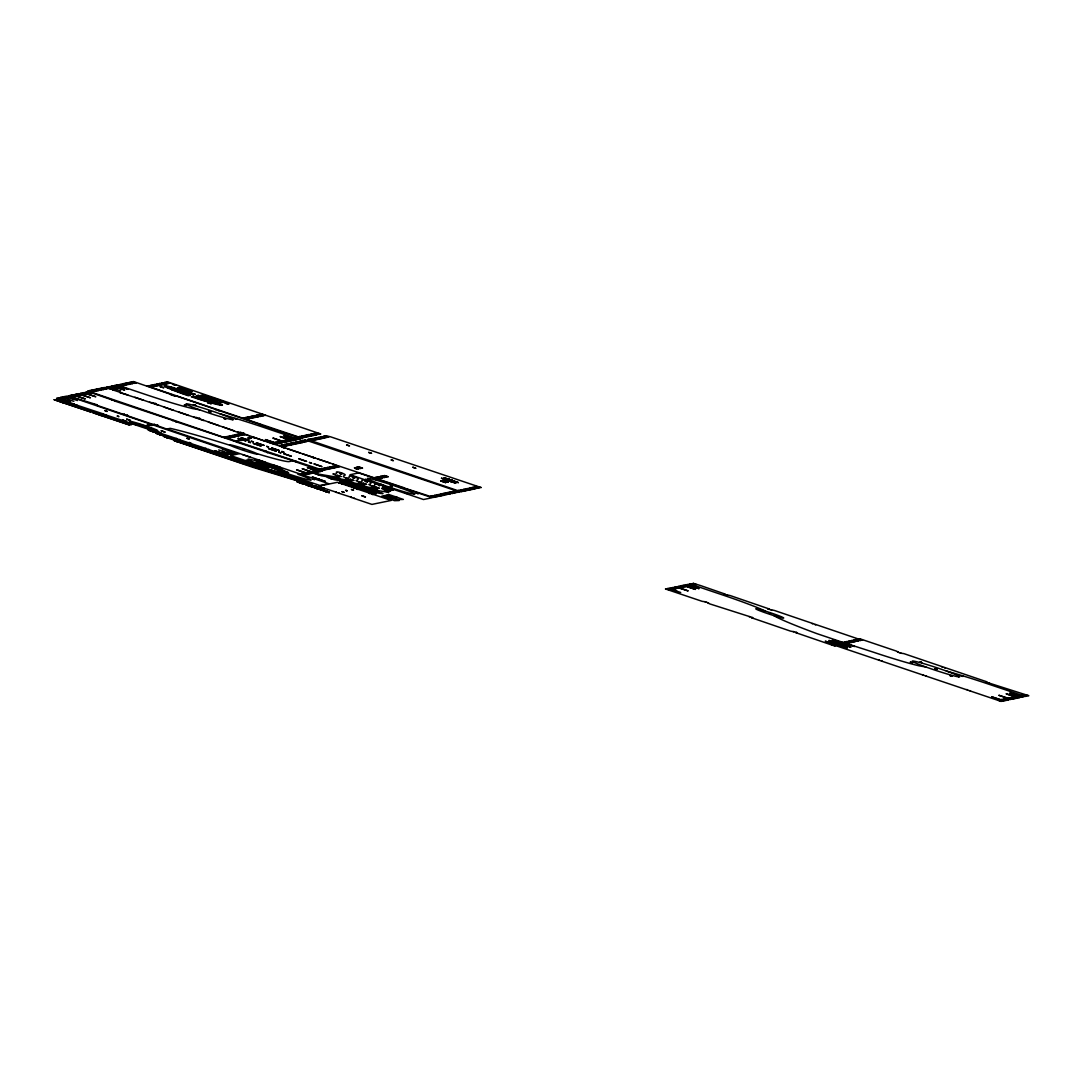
<?xml version="1.0" encoding="UTF-8"?>
<svg xmlns="http://www.w3.org/2000/svg" width="1083" height="1083" viewBox="0 0 1083 1083"><rect width="100%" height="100%" fill="white"/><g stroke="black" fill="none" stroke-linecap="round" stroke-linejoin="round"><path stroke-width="1.5" d="M112.442 387.904L109.085 386.604L114.568 387.47L110.899 386.225L111.793 386.035L124.667 390.056L112.7 385.859L118.182 386.726L114.514 385.48L115.421 385.291L128.281 389.311L116.328 385.101L117.221 384.925L146.638 394.835A51.74 2.978 18.3 0 0 192.828 408.629L199.624 409.821M120.903 386.157L121.81 385.968L118.128 384.736L122.704 385.792L123.611 385.602L119.942 384.357L124.518 385.413L125.425 385.223L121.743 383.991L127.239 384.844L123.557 383.612L124.464 383.423L129.039 384.479L125.371 383.233L126.278 383.057L130.853 384.099L127.171 382.868L128.078 382.678L132.667 383.734L128.985 382.489L129.892 382.299L134.468 383.355L130.799 382.123L131.693 381.933L136.282 382.976L132.6 381.744L133.493 381.554L172.319 394.889L171.29 395.092L177.598 396.432L260.529 424.617L259.5 424.834L302.577 438.561L298.015 437.505L297.108 437.694L300.776 438.926L295.293 438.06M65.508 398.341L62.151 397.041L67.633 397.908L63.965 396.662L64.872 396.473L77.448 400.548M69.136 397.596L65.765 396.297L71.329 397.136L235.756 453.1L222.259 449.215M115.394 388.892L116.95 389.379M68.175 399.397L69.637 399.884M72.074 398.585L73.63 399.058M120.768 390.868L108.178 386.793L107.271 386.969L110.953 388.215L105.917 387.254L113.268 389.731L104.347 387.511L103.467 387.7L107.149 388.932L102.601 387.876L101.721 388.052L105.389 389.298L100.841 388.242L99.974 388.418L103.643 389.663L99.095 388.594L98.215 388.783L101.897 390.015L97.348 388.959L96.468 389.135L100.137 390.381L95.588 389.325L94.722 389.501L98.391 390.746L93.842 389.69L92.962 389.866L96.644 391.098L92.096 390.042L91.216 390.232L94.884 391.464L90.336 390.408L89.469 390.584L93.138 391.829L87.709 390.949L223.45 437.18L227.999 438.249L228.879 438.06L225.196 436.828L229.758 437.884L230.625 437.694L226.956 436.463L231.505 437.518L232.385 437.342L228.703 436.097L233.251 437.153L234.131 436.977L230.449 435.732L235.011 436.801L235.877 436.611L232.209 435.38L237.637 436.259L233.955 435.014L234.835 434.838L239.384 435.894L235.701 434.649L236.581 434.473L241.13 435.528L237.461 434.297L238.328 434.107L242.89 435.163L239.208 433.931L240.088 433.755L244.636 434.811L223.098 427M73.834 401.306L61.244 397.231L60.337 397.407L64.019 398.652L58.536 397.786L70.49 401.996L56.722 398.165L73.847 403.986M73.103 403.729L74.023 403.945M73.495 404.054L103.318 413.923M76.879 405.001L76.311 404.717M127.889 394.97L119.847 392.506L143.078 400.101M111.617 399.979L112.212 400.277M115.096 400.954L88.21 391.653L87.33 391.843L91.013 393.075L86.45 392.019L85.584 392.195L89.253 393.44L83.824 392.56L95.805 396.757L82.958 392.736L82.078 392.926L85.76 394.158L80.332 393.278L84 394.523L83.134 394.699L78.572 393.643L90.43 397.799L77.705 393.833L76.825 394.009L80.508 395.241L75.945 394.185L75.079 394.374L78.748 395.606L73.319 394.726L85.3 398.937L72.453 394.916L71.573 395.092L75.255 396.337L70.693 395.268L69.826 395.457L73.495 396.689L68.067 395.809L97.172 404.825L96.157 405.042L151.512 423.94L157.942 425.321L156.927 425.524L166.701 429.071L170.207 428.34A100.976 5.808 18.3 0 1 230.232 445.37L231.045 445.763A14.675 0.839 18.3 0 0 248.684 452.017A14.675 0.839 18.3 0 0 256.861 453.615A54.895 3.154 18.3 0 0 289.256 461.575L293.195 460.762L266.987 452.356M134.888 397.258L158.267 405.218M115.515 401.292L114.568 401.062M171.195 394.699L171.967 394.957M174.918 396.04L174.146 395.782M149.589 402.213L155.898 403.553L154.883 403.756L173.47 410.335M152.283 402.605L153.055 402.862M102.574 413.665L103.494 413.882M102.966 413.99L132.803 423.859M156.006 403.945L155.235 403.688M106.351 414.938L105.782 414.654M164.291 407.167L188.659 415.466M178.993 412.122L203.848 420.583M132.045 423.602L132.965 423.819M132.451 423.927L176.732 438.656M135.822 424.874L135.253 424.59M215.314 409.564L216.086 409.821M172.387 420.461L172.982 420.759M219.037 410.917L218.265 410.647M193.695 417.09L200.017 418.417L198.988 418.634L219.05 425.7M175.866 421.449L114.744 401.035M196.389 417.469L197.16 417.727M176.285 421.774L175.338 421.558M200.111 418.823L199.34 418.552M208.396 422.045L234.239 430.831M175.974 438.412L176.908 438.629M176.38 438.737L206.203 448.592M179.751 439.684L179.182 439.4M259.406 424.428L260.177 424.698M263.128 425.781L262.357 425.524M237.813 431.955L244.122 433.281L243.093 433.498L264.631 441.065M240.494 432.334L241.265 432.604M244.216 433.687L243.445 433.43M249.428 435.948L241.401 433.471M252.515 436.909L300.289 453.019M233.481 441.052L234.077 441.35M205.459 448.348L206.379 448.565M236.96 442.04L175.514 421.517M205.851 448.673L225.806 455.158L226.713 454.968L214.745 450.772L227.62 454.792L228.527 454.603L224.844 453.357L230.327 454.224L226.97 452.924M237.38 442.365L236.432 442.148M209.236 449.621L208.653 449.337M218.644 449.959L231.234 454.034L232.141 453.845L228.459 452.613L233.955 453.479L230.584 452.18M267.217 441.864L275.001 444.26L271.779 442.92L277.262 443.786L265.308 439.59L278.169 443.597L279.076 443.407L275.393 442.175L279.983 443.231L280.876 443.042L277.207 441.796L281.783 442.852L282.69 442.663L279.021 441.431L284.504 442.297L272.821 438.033L285.411 442.108L286.305 441.918L282.636 440.686L287.212 441.729L288.119 441.539L284.436 440.307L289.026 441.363L289.933 441.174L286.25 439.928L291.733 440.795L280.091 436.53L292.64 440.605L293.547 440.429L289.865 439.184L295.361 440.05L283.719 435.786L296.255 439.86L297.162 439.671L293.493 438.439L298.976 439.305L265.89 428.151A59.849 3.452 18.3 0 0 245.624 421.477L241.644 420.231A59.849 3.452 18.3 0 0 220.052 413.814M222.462 451.449L224.032 451.936M226.455 450.623L228.012 451.11M239.248 453.736L230.489 455.55L267.244 467.937L261.301 465A24.95 1.435 18.3 0 1 249.252 460.153L248.305 459.612A24.95 1.435 18.3 0 1 257.321 461.114A24.95 1.435 18.3 0 1 281.946 469.074L283.678 468.722M242.673 454.67L250.268 457.229M263.859 451.3L264.469 451.597M285.587 448.064L279.13 445.397L283.705 446.453L284.612 446.264L280.944 445.032L285.519 446.074L286.426 445.898L282.744 444.653L287.333 445.709L288.227 445.519L284.558 444.274L289.134 445.33L290.041 445.14L286.372 443.908L290.948 444.964L291.855 444.775L288.173 443.529L292.762 444.585L293.655 444.396L289.987 443.164L294.562 444.206L295.469 444.016L291.801 442.785L296.376 443.84L297.284 443.651L293.601 442.406L298.191 443.461L299.084 443.272L295.415 442.04L299.991 443.082L300.898 442.906L297.216 441.661L301.805 442.717L302.712 442.527L299.03 441.295L304.513 442.148L300.844 440.916L301.751 440.727L306.327 441.783L302.644 440.537L303.551 440.361L308.141 441.404L304.458 440.172L305.365 439.982L459.747 492.02L455.158 490.965L454.264 491.154L457.933 492.399L453.357 491.344L452.45 491.533L456.119 492.765L451.543 491.723L450.636 491.912L454.319 493.144L449.743 492.088L448.836 492.278L452.504 493.523L447.929 492.467L447.022 492.657L450.704 493.889L446.115 492.846L445.208 493.022L448.89 494.268L444.314 493.212L443.407 493.401L447.076 494.633L442.5 493.591L441.593 493.78L445.275 495.012L439.779 494.146L443.461 495.391L442.554 495.581L437.979 494.525L441.647 495.757L440.754 495.946L436.165 494.89L439.847 496.136L438.94 496.325L434.364 495.269L438.033 496.515L437.126 496.691L432.55 495.648L436.219 496.88L435.325 497.07L430.736 496.014L434.418 497.259L433.511 497.449L403.214 487.716M267.339 452.288L236.608 442.108M267.758 452.613L266.811 452.396M287.415 448.755L315.004 457.974M257.862 459.801L265.457 462.36M302.604 453.872L329.706 462.928M273.051 464.918L280.646 467.477M317.806 458.989L403.648 487.621L401.427 488.257M332.995 464.12L339.588 466.814L334.16 465.934L337.842 467.179L336.962 467.355L332.413 466.299L336.096 467.545L335.216 467.721L330.667 466.665L334.336 467.897L333.469 468.086L328.907 467.03L332.589 468.262L331.709 468.438L327.161 467.382L330.843 468.628L329.963 468.804L325.414 467.748L329.083 468.993L328.217 469.169L323.655 468.113L327.337 469.345L326.457 469.535L321.908 468.465L325.59 469.711L324.71 469.887L320.162 468.831L323.831 470.076L322.964 470.252L223.883 437.099M320.338 486.836L321.285 487.052M320.758 487.16L336.312 492.21M324.237 488.149L323.641 487.851M335.54 491.953L336.488 492.183M335.96 492.291L351.501 497.341M339.439 493.266L338.844 492.968M350.73 497.07L351.677 497.3M351.149 497.408L371.929 504.407L391.193 500.441L337.395 482.301L318.145 486.281L321.109 487.093M354.628 498.383L354.033 498.085M672.367 589.531L669.05 588.218L673.626 589.274L674.533 589.084L670.851 587.839L675.44 588.895L676.334 588.705L672.665 587.473L678.148 588.326L674.465 587.094L675.372 586.905L688.206 590.925L676.279 586.715L680.855 587.771L681.762 587.582L678.093 586.35L683.576 587.216L679.894 585.971L680.801 585.781L685.39 586.837L681.708 585.605L682.615 585.416L695.489 589.423L683.522 585.226L689.005 586.093L685.322 584.847L686.229 584.671L699.104 588.678L687.136 584.482L692.619 585.348L688.95 584.103L689.844 583.913L722.93 595.068A54.895 3.154 18.3 0 1 765.573 611.191A14.675 0.839 18.3 0 1 782.63 617.324A14.675 0.839 18.3 0 1 775.807 616.213L771.651 614.914A14.675 0.839 18.3 0 1 755.758 608.781L755.961 608.714A14.675 0.839 18.3 0 1 763.542 610.568L765.573 611.191M693.526 585.158L694.433 584.969L690.751 583.723L696.234 584.59L693.012 583.263L700.809 585.646L724.92 594.012L723.891 594.229L730.213 595.569L769.025 608.89L768.009 609.093L774.318 610.433L862.095 640.256M675.305 590.519L676.78 591.007M680.693 592.482L668.143 588.407L667.236 588.583L670.905 589.829L665.436 588.962L702.204 601.349L706.157 601.891L709.555 603.827L752.604 617.554L751.602 617.77L790.414 631.091L796.736 632.418L795.707 632.634L834.519 645.955L835.413 645.779L831.744 644.534L837.227 645.4L833.544 644.168L834.452 643.979L839.027 645.021M723.796 593.836L724.568 594.093M727.519 595.176L726.747 594.919M704.884 601.728L705.656 601.999M708.607 603.082L707.835 602.825M767.901 608.7L768.686 608.957M771.624 610.054L770.852 609.783M748.989 616.606L749.761 616.863M752.699 617.96L751.927 617.703M812.02 623.564L812.791 623.835M815.743 624.918L814.971 624.661M793.108 631.47L793.88 631.727M796.831 632.824L796.059 632.567M840.787 642.666L846.27 643.532L816.866 633.623A100.976 5.808 18.3 0 1 773.776 615.591M842.588 642.287L872.898 652.02A51.74 2.978 18.3 0 0 919.101 665.815L925.897 667.006M847.177 643.343L848.084 643.153L844.402 641.921L848.977 642.977L849.884 642.788L846.216 641.542L850.791 642.598L851.698 642.409L848.016 641.177L852.605 642.219L853.512 642.043L849.83 640.798L854.406 641.853L855.313 641.664L851.644 640.419L857.127 641.285L853.445 640.053L854.352 639.863L858.927 640.919L855.259 639.674L856.166 639.484L860.741 640.54L857.073 639.308L857.966 639.119L862.555 640.175L858.873 638.929L859.767 638.74L896.521 651.14L899.919 653.076L903.872 653.618L986.803 681.803L985.774 682.019L1028.85 695.746L1024.288 694.69L1023.381 694.88L1027.05 696.112L1021.567 695.245M897.469 651.885L898.24 652.142M901.178 653.225L900.406 652.968M878.557 659.791L879.328 660.048M882.279 661.131L881.508 660.874M941.587 666.749L942.359 667.006M945.31 668.103L944.538 667.832M922.662 674.655L923.433 674.912M926.385 676.009L925.613 675.738M985.679 681.627L986.451 681.884M989.402 682.967L988.63 682.71M966.767 689.519L967.539 689.79M970.49 690.873L969.718 690.616M260.854 464.093L258.58 463.334L260.935 464.079M274.987 468.127L277.343 468.925L276.3 468.492M299.436 482.652L301.778 483.451L299.436 482.68M307.626 484.71L309.982 485.482L307.721 484.778M308.059 485.563L310.415 486.348L308.059 485.577M326.673 491.844L324.48 491.059L325.442 491.479M155.776 385.751L153.637 385.006L154.544 385.413M256.509 416.874L254.383 416.156L256.576 416.86M60.404 401.807L62.611 402.551L61.636 402.159M324.873 437.532L322.748 436.787L323.722 437.194M303.402 435.989L305.609 436.733L303.484 436.056M346.614 444.951L349.552 445.912L346.614 444.978M249.713 437.681L251.473 438.277L249.78 437.735M298.8 442.933L296.674 442.202L297.568 442.595M251.31 441.228L253.517 441.959L251.31 441.241M250.376 442.595L248.251 441.878L250.444 442.581M368.667 452.383L371.604 453.344L368.775 452.464M282.297 447.144L284.504 447.888L282.297 447.171M360.422 468.154L358.283 467.423L359.258 467.815M384.018 476.087L386.225 476.831L384.018 476.114M301.548 478.794L303.741 479.539L301.629 478.862M405.123 492.846L407.33 493.591L406.369 493.185M392.939 498.424L390.746 497.693L392.953 498.437M950.021 675.589L952.228 676.334L950.021 675.616M295.51 479.079L294.833 478.916L297.04 479.661M360.192 488.799L358.08 488.054L358.947 488.447M373.676 491.316L375.882 492.061L374.921 491.668M298.218 479.133L300.424 479.864L298.218 479.146M316.331 486.416L317.305 486.673M339.845 472.878L340.834 473.136M392.195 486.592L391.193 486.321M385.67 488.501L386.469 488.947M390.692 489.882L389.42 489.272M388.635 489.624L388.269 489.34M387.308 489.557L386.942 489.272M385.304 489.557L389.352 490.978L387.47 490.233M388.269 490.667L387.89 490.382M449.865 479.674L448.43 479.268L449.892 479.864M452.152 480.608L452.843 480.757L452.112 480.405M389.758 488.514L389.068 488.365L390.218 488.866M392.046 489.448L392.736 489.597L391.586 489.096M389.149 488.812L388.838 488.866M388.066 488.853L386.631 488.447L388.093 489.042M391.437 489.746L392.872 490.139L391.396 489.543M386.008 488.595L384.587 488.189L386.049 488.799M390.354 489.787L391.775 490.179L390.313 489.584M384.682 488.528L384.384 488.595M388.296 489.53L389.731 489.936L387.376 489.015M385.643 489.638L384.208 489.245L385.67 489.841M389.257 490.64L389.948 490.789L389.217 490.437M236.067 459.639L304.215 481.136L234.957 460.085L155.925 433.268L220.039 454.603A25.532 1.476 18.3 0 0 230.598 458.014L234.767 459.26M244.149 463.01L312.297 484.494L243.039 463.456L164.007 436.639L168.095 437.776M254.167 466.922L322.328 488.406L253.056 467.369L174.025 440.551L238.138 461.886A25.532 1.476 18.3 0 0 248.697 465.284L252.867 466.543M209.087 398.233L205.932 397.475L216.993 401.184L202.616 395.647L213.689 399.343L210.522 398.598M449.404 479.485L450.271 479.796M390.178 488.636L388.337 488.108L389.799 488.717M391.64 489.326L393.481 489.854L392.019 489.259M389.569 488.934L387.714 488.406L389.19 489.002M391.017 489.624L391.897 489.936M385.548 488.406L386.428 488.717M389.934 489.665L390.814 489.976M387.89 489.408L388.756 489.719M386.563 489.354L388.404 489.868L386.523 489.123M386.509 489.516L387.43 489.665M385.182 489.448L386.049 489.76M388.838 490.518L390.679 491.032L388.797 490.288M387.511 490.464L388.391 490.775M279.604 472.432L278.927 472.256L279.874 472.648M286.156 474.625C288.322 475.099 282.433 473.325 285.871 474.53M242.849 462.631L238.68 461.372A25.532 1.476 18.3 0 1 228.12 457.974M302.062 481.272C304.161 481.732 298.434 480.013 301.791 481.19M449.986 479.647L453.574 481.001L450.704 480.202M235.539 418.742C232.655 417.943 238.802 419.974 235.823 418.837M184.976 405.191C182.282 404.46 188.185 406.409 185.274 405.286M389.88 488.487L391.207 488.92M391.924 489.475L390.597 489.042M389.271 488.785L390.029 489.069M388.188 488.826L389.514 489.259L388.743 488.893M390.557 489.475L391.315 489.76M388.946 489.11L387.362 488.704L388.513 489.205M386.13 488.568L386.888 488.853M390.232 489.8L388.905 489.381M384.817 488.514L386.144 488.934M388.174 489.557L386.049 488.961M385.562 488.799L383.26 488.135L384.722 488.731M386.848 489.489L385.521 489.069M385.765 489.624L386.55 489.787M388.377 490.369L389.135 490.653M243.391 449.377C240.656 448.633 246.613 450.596 243.675 449.472M396.188 497.07C399.031 497.882 393.115 495.879 395.891 496.975M142.983 425.375C119.644 418.769 168.42 434.879 144.729 425.957M190.161 442.92C193.045 443.719 186.926 441.688 189.877 442.825M371.74 492.169C374.664 492.995 368.545 490.965 371.442 492.075M379.172 484.9C376.329 484.155 382.367 485.901 379.388 485.116M341.037 473.352L342.038 473.596L339.832 472.892M353.329 477.725L352.354 477.468L353.613 477.82M353.572 477.941L354.547 478.199L352.53 477.129L354.642 477.847L353.369 477.495M317.549 486.903L318.524 487.147L316.317 486.429M433.863 496.258C430.953 495.486 437.058 497.259 434.012 496.447M391.017 486.118L390.056 485.901L392.208 486.578M463.145 490.233C459.909 489.272 466.069 491.411 463.429 490.328M147.992 425.172C144.892 424.333 151.268 426.201 148.114 425.348M238.246 440.47C235.701 439.752 240.9 441.322 238.246 440.591M377.629 491.953C374.339 491.059 380.945 493.009 377.669 492.115M366.744 489.746C363.482 488.853 370.061 490.802 366.799 489.909M344.76 483.817C341.538 482.923 348.076 484.873 344.814 483.979M920.834 662.106C917.599 661.212 924.151 663.175 920.821 662.241M452.071 492.562C448.728 491.628 455.401 493.631 451.977 492.67M441.228 494.809C437.884 493.875 444.531 495.879 441.119 494.917M265.497 451.164C262.154 450.23 268.828 452.234 265.403 451.273M343.649 482.341C340.306 481.407 346.98 483.411 343.555 482.449M330.87 478.442C327.432 477.481 334.227 479.498 330.775 478.551M151.715 431.129C148.412 430.208 155.031 432.198 151.661 431.251M318.849 479.214C315.451 478.239 322.125 480.27 318.619 479.282M450.636 479.85L451.963 480.297M389.921 488.988L391.261 489.435M386.793 488.771L388.987 489.367M388.472 490.45L386.997 490.071M387.159 490.396L385.819 489.949M279.888 472.513L281.12 473L280.172 472.608M346.398 490.504C349.755 491.763 343.189 489.421 346.506 490.68M112.7 389.853L120.294 392.412M845.958 643.6L854.555 646.497L845.674 643.654M841.383 642.544L832.502 639.701L844.456 643.911L839.88 642.855L838.973 643.045L842.655 644.277L838.066 643.221L837.173 643.41L840.841 644.656L835.359 643.789L847.326 647.986L838.445 645.143M842.344 644.344L850.94 647.241L842.06 644.399M837.755 643.288L828.874 640.446L837.484 643.356M292.748 460.844L322.572 471.146L317.157 470.266L320.825 471.498L319.945 471.687L307.382 467.612L319.079 471.863L314.53 470.807L313.65 470.983L317.319 472.229L311.904 471.349L315.573 472.581L314.693 472.77L302.13 468.695L313.826 472.946L308.398 472.066L312.066 473.312L311.2 473.488L306.651 472.432L310.32 473.677L309.44 473.853L296.593 469.832L308.574 474.029L304.025 472.973L303.145 473.163L306.827 474.395L302.265 473.339L301.399 473.515L305.068 474.76L300.519 473.704L297.839 474.219A24.95 1.435 18.3 0 1 310.198 480.08L308.845 479.85A24.95 1.435 18.3 0 1 301.832 478.09L298.691 477.183A24.95 1.435 18.3 0 1 284.288 472.608L277.424 470.212L283.137 473.081L319.891 485.468L328.65 483.654L167.148 428.976M834.14 644.033L825.26 641.204L833.856 644.101M832.191 644.439L1001.274 701.446L998.052 700.105L1003.535 700.972L991.581 696.775L1004.442 700.782L1005.349 700.606L1001.667 699.361L1006.256 700.417L1007.149 700.227L1003.481 698.982L1008.056 700.038L1008.963 699.848L1005.295 698.616L1010.777 699.483L998.81 695.272L1011.684 699.293L1012.578 699.104L1008.909 697.872L1013.485 698.914L1014.392 698.738L1010.71 697.493L1015.299 698.549L1016.206 698.359L1012.524 697.114L1018.006 697.98L1006.093 693.77L1018.913 697.79L1019.82 697.614L1016.138 696.369L1021.635 697.235L1009.708 693.025L1022.528 697.046L1023.435 696.856L1019.766 695.624L1025.249 696.491L992.163 685.336A59.849 3.452 18.3 0 0 971.898 678.662L967.918 677.416A59.849 3.452 18.3 0 0 946.312 671M339.642 483.248L338.695 483.018L339.466 483.289M341.984 484.033L342.756 484.304L341.808 484.074M354.831 488.365L353.884 488.149L354.655 488.406M357.187 489.164L357.959 489.421L357.011 489.191M370.02 493.496L369.073 493.266L369.844 493.523M372.376 494.281L373.148 494.538L372.2 494.322M94.329 404.149L93.382 403.918L94.153 404.176M96.671 404.934L97.443 405.191L96.495 404.974M124.707 414.383L123.76 414.166L124.531 414.423M127.063 415.182L127.835 415.439L126.887 415.209M155.099 424.631L154.152 424.401L154.923 424.671M157.455 425.416L158.226 425.687L157.279 425.457M375.95 479.363C379.24 480.622 372.742 478.266 375.936 479.498M240.033 440.091C244.352 441.742 235.742 438.629 239.966 440.253M159.539 434.418C162.775 435.664 156.331 433.322 159.485 434.54M177.653 441.702C180.875 442.933 174.444 440.605 177.585 441.823M315.072 434.148C318.226 435.366 311.863 433.051 314.936 434.242M248.697 438.385C244.636 436.787 253.043 439.901 248.982 438.29M262.614 415.046C265.511 416.197 259.595 413.963 262.357 415.1M450.041 479.972L450.785 480.189M392.371 460.275C396.283 461.818 388.12 458.799 392.019 460.356M323.979 437.139L324.941 437.518M259.121 415.764C262.045 416.928 256.102 414.694 258.864 415.818M468.289 489.259C465.528 488.149 471.457 490.355 468.56 489.205M318.727 438.222C321.637 439.36 315.586 437.139 318.47 438.277M154.801 385.358L155.776 385.738M301.453 441.783C304.364 442.933 298.312 440.7 301.196 441.837M297.839 442.541L298.8 442.92M359.515 467.761L360.49 468.14M381.636 477.183C384.546 478.348 378.603 476.114 381.365 477.237M769.81 613.357C772.734 614.521 766.791 612.301 769.553 613.411M377.71 477.996C374.799 476.845 380.891 479.106 377.967 477.941M406.098 493.239L405.137 492.86M391.125 488.934L391.87 489.15M389.948 488.812L390.692 489.029M389.325 489.11L390.164 489.475M384.871 488.839L385.616 489.042M389.068 490.328L385.534 489.299L387.416 490.058M295.97 461.439C298.84 462.576 292.952 460.383 295.7 461.493M276.03 468.56L274.987 468.154M284.585 472.134C281.634 470.943 287.97 473.312 284.87 472.08M247.168 460.546C250.105 461.71 243.986 459.449 246.91 460.6M117.871 416.346C115.096 415.222 121.052 417.469 118.142 416.292M287.699 475.938C284.829 474.801 290.867 477.048 287.997 475.897M296.092 479.268L297.04 479.634M317.143 487.837C320.284 489.083 313.745 486.66 316.872 487.905M325.712 491.425L326.741 491.831M100.123 415.209C97.226 414.058 103.318 416.319 100.394 415.155M61.365 402.213L60.486 401.874M378.888 485.319C376.573 484.791 381.081 486.037 379.145 485.644M340.549 473.569C336.705 472.797 344.584 474.638 340.793 473.88M378.4 491.912C381.243 493.049 375.408 490.843 378.089 491.953M374.623 491.709L373.676 491.33M359.245 488.406L360.206 488.771M311.511 485.008C308.669 483.857 314.72 486.118 311.836 484.967M449.459 479.755L450.311 480.026M217.561 399.316L203.049 394.943L200.49 395.512C208.423 398.327 216.681 402.971 225.156 402.389L217.615 399.437M390.977 489.394L391.843 489.651M384.275 488.623L385.142 488.893M256.861 453.615L256.048 453.222A14.675 0.839 18.3 0 0 245.936 449.404L243.756 448.673A14.675 0.839 18.3 0 0 229.758 445.072L230.232 445.37M381.013 484.263L386.726 487.12M129.73 421.328L129.703 421.544A14.891 0.853 18.3 0 0 141.792 426.309L145.474 427.528A14.891 0.853 18.3 0 0 157.739 430.79L157.766 430.56A14.891 0.853 18.3 0 0 145.677 425.795L141.995 424.577A14.891 0.853 18.3 0 0 129.73 421.314M350.256 480.622L321.448 475.762L314.341 473.379L337.463 477.305A25.532 1.476 18.3 0 0 339.236 477.224L332.901 473.907L335.716 474.232L336.718 472.784C333.848 469.832 349.173 474.99 344.272 475.288L343.257 476.615L350.256 480.622M363.076 484.561L334.254 479.701L327.161 477.251L350.283 481.245A25.532 1.476 18.3 0 0 352.056 481.15L345.721 477.833L348.536 478.172L349.538 476.723C346.75 474.327 364.105 478.253 356.077 480.554L363.076 484.561M375.855 488.46L347.034 483.614L339.94 481.15L363.062 485.143A25.532 1.476 18.3 0 0 364.836 485.062L358.5 481.745L361.316 482.084L362.318 480.622C359.529 478.239 376.884 482.165 368.856 484.467L375.855 488.514M388.607 492.386L359.786 487.526L352.692 485.13L375.815 489.069A25.532 1.476 18.3 0 0 377.588 488.974L371.252 485.658L374.055 485.996L375.056 484.548C372.281 482.152 389.623 486.077 381.609 488.379L388.594 492.427M445.817 479.81L450.948 481.556L445.817 479.81M206.325 396.879L209.994 398.084L206.325 396.879M209.642 398.706L213.31 399.925L209.642 398.706M170.627 388.472L174.295 389.69L170.627 388.472M172.711 388.052L176.38 389.257L172.86 388.066M181.037 392.763L184.706 393.982L181.037 392.763M185.355 391.572L189.024 392.791L185.355 391.572M197.323 398.206L200.991 399.424L197.323 398.206M202.426 397.326L206.095 398.544L202.426 397.326M210.075 401.752L213.744 402.971L210.075 401.752M212.647 401.522L216.316 402.741L212.782 401.536M160.23 386.753L163.668 387.714L160.23 386.753M172.441 384.221L175.879 385.182L172.441 384.221M207.706 402.754L211.144 403.715L207.706 402.754M225.223 403.174L228.675 404.135L225.223 403.174M122.528 420.014L126.318 421.287L122.528 420.014M340.089 482.287L346.194 484.656A56.235 3.235 18.3 0 0 374.596 493.279L376.383 493.672L365.946 490.112A40.599 2.342 18.3 0 1 348.185 484.71L340.089 482.287M362.074 488.216L371.022 491.371A56.235 3.235 18.3 0 0 383.03 493.537L373.31 490.491A40.599 2.342 18.3 0 1 365.702 489.11L362.074 488.216M157.076 431.657L160.88 432.929L157.076 431.657M366.717 490.626L368.91 491.357L366.717 490.626M388.675 494.471L385.995 495.053L398.666 499.561L403.377 499.425L388.675 494.471M384.492 495.581L381.812 496.176L394.483 500.671L399.194 500.549L384.492 495.581M148.019 385.751L147.139 385.941L297.852 436.733L302.401 437.803L303.281 437.613L299.598 436.381L304.147 437.437L305.027 437.248L301.358 436.016L305.907 437.072L306.773 436.896L303.105 435.65L307.653 436.706L308.533 436.53L304.851 435.298L309.4 436.354L310.279 436.165L306.597 434.933L311.159 435.989L312.026 435.813L308.357 434.567L312.906 435.623L313.786 435.447L310.104 434.202L314.652 435.271L315.532 435.082L311.85 433.85L316.412 434.906L317.278 434.716L313.61 433.484L319.038 434.364L315.356 433.119L316.236 432.943L320.785 433.999L167.283 381.771L166.403 381.961L170.085 383.192L164.657 382.313L168.325 383.558L167.459 383.734L162.897 382.678L166.579 383.924L165.699 384.099L161.15 383.044L164.833 384.275L163.953 384.465L159.404 383.409L163.073 384.641L162.206 384.817L157.644 383.761L161.326 385.006L160.446 385.182L155.898 384.127L159.58 385.372L158.7 385.548L154.152 384.492L157.82 385.724L156.954 385.914L152.392 384.844L156.074 386.089L155.194 386.265L150.645 385.21L154.328 386.455L153.448 386.631L148.899 385.575L152.568 386.807L151.701 386.997L148.019 385.751M179.805 387.213L177.68 387.646L190.175 391.856L192.3 391.423L179.805 387.213M244.46 417.794L243.594 417.97L248.142 419.026L244.46 417.794M246.22 417.429L245.34 417.605L249.889 418.674L246.22 417.429M247.966 417.063L247.086 417.253L251.635 418.309L247.966 417.063M249.713 416.711L248.846 416.887L253.395 417.943L249.713 416.711M251.473 416.346L250.593 416.522L255.141 417.578L251.473 416.346M253.219 415.98L252.339 416.156L256.888 417.226L253.219 415.98M254.965 415.615L254.099 415.804L258.647 416.86L254.965 415.615M256.725 415.263L255.845 415.439L260.394 416.495L256.725 415.263M258.471 414.897L257.592 415.073L262.14 416.143L258.471 414.897M260.218 414.532L259.351 414.721L263.9 415.777L260.218 414.532M261.978 414.18L261.098 414.356L265.646 415.412L261.978 414.18M238.179 438.344L245.773 440.903L238.179 438.344M241.238 437.708L248.833 440.267L241.238 437.708M253.368 443.461L260.962 446.02L253.368 443.461M256.427 442.825L264.022 445.384L256.427 442.825M308.438 439.346L307.572 439.522L461.074 491.75L461.954 491.574L458.271 490.328L462.82 491.384L463.7 491.208L460.018 489.963L464.566 491.032L465.446 490.843L461.778 489.611L466.326 490.667L467.193 490.477L463.524 489.245L468.073 490.301L468.953 490.125L465.27 488.88L469.819 489.936L470.699 489.76L467.03 488.514L471.579 489.584L472.445 489.394L468.777 488.162L474.205 489.042L470.523 487.797L471.403 487.621L475.951 488.677L472.283 487.431L473.149 487.255L477.698 488.311L474.029 487.079L474.909 486.89L479.458 487.946L475.775 486.714L476.655 486.538L481.204 487.594L330.505 436.787L325.956 435.732L325.076 435.908L328.745 437.153L324.196 436.083L323.33 436.273L326.998 437.505L321.57 436.639L325.252 437.87L324.372 438.046L319.823 436.99L323.492 438.236L322.626 438.412L318.077 437.356L321.746 438.588L320.866 438.777L316.317 437.722L319.999 438.953L319.119 439.143L314.571 438.074L318.24 439.319L317.373 439.495L312.825 438.439L316.493 439.684L315.613 439.86L311.065 438.805L314.747 440.036L313.867 440.226L309.318 439.17L312.987 440.402L312.121 440.578L308.438 439.346M268.557 448.579L276.151 451.151L268.557 448.579M271.63 447.956L279.224 450.514L271.63 447.956M283.76 453.709L291.354 456.268L283.76 453.709M298.949 458.826L306.543 461.385L298.949 458.826M314.138 463.944L321.732 466.516L314.138 463.944M355.292 467.639L354.385 467.829L358.96 468.871L355.292 467.639M357.092 467.26L356.185 467.45L360.774 468.506L357.092 467.26M358.906 466.895L357.999 467.084L362.575 468.127L358.906 466.895M358.73 472.919L349.971 474.733L423.48 499.52L432.239 497.706L358.73 472.919M375.584 477.427L374.691 477.617L379.267 478.672L375.584 477.427M377.398 477.061L376.491 477.251L381.081 478.293L377.398 477.061M379.212 476.682L378.305 476.872L382.881 477.928L379.212 476.682M381.013 476.317L380.106 476.493L384.695 477.549L381.013 476.317M382.827 475.938L381.92 476.127L386.496 477.183L382.827 475.938M384.641 475.559L383.734 475.748L388.31 476.804L384.641 475.559M190.31 395.322L188.293 395.728A30.676 1.76 18.3 0 1 171.358 389.542L184.665 393.251A12.915 0.745 18.3 0 0 190.31 395.322M195.265 394.334L193.234 394.74A12.915 0.745 18.3 0 0 186.993 392.791L176.543 388.499A30.676 1.76 18.3 0 1 195.265 394.334M193.356 396.351L191.339 396.757A30.676 1.76 18.3 0 0 210.048 402.578L199.597 398.287A12.915 0.745 18.3 0 1 193.356 396.351M198.297 395.363L196.28 395.769A12.915 0.745 18.3 0 1 201.925 397.827L215.233 401.549A30.676 1.76 18.3 0 0 198.297 395.363M90.958 412.054L54.15 399.708L90.958 412.054M93.097 411.743L56.289 399.397L93.097 411.743M131.395 424.59L94.587 412.23L131.395 424.59M129.716 425.064L92.908 412.704L129.716 425.064M193.491 404.622L195.671 405.353L193.491 404.622M255.398 459.882L257.578 460.613L255.398 459.882M207.408 396.351L220.458 400.791L207.408 396.351M312.337 477.021L325.401 481.448L312.337 477.021M166.538 437.478L168.691 438.209L166.538 437.478M239.424 459.828L243.052 461.06L239.438 459.828M247.249 463.118L250.89 464.35L247.262 463.118M255.344 466.489L258.972 467.721L255.344 466.489M265.362 470.401L268.99 471.633L265.376 470.401M296.39 477.847L227.119 456.796L148.114 430.046L212.214 451.313A25.532 1.476 18.3 0 0 222.76 454.725L296.39 477.847M256.481 461.845L263.724 464.309L256.481 461.845M256.224 462.468L263.453 464.932L256.224 462.468M264.428 464.526L271.657 466.99L264.428 464.526M264.848 465.379L272.077 467.842L264.848 465.379M272.632 467.287L279.861 469.751L272.632 467.287M272.984 468.1L280.226 470.564L272.984 468.1M281.242 470.212L288.471 472.675L281.242 470.212M281.187 470.875L288.43 473.339L281.187 470.875M297.338 481.19L304.567 483.654L297.338 481.19M297.067 481.813L304.309 484.277L297.067 481.813M305.271 483.871L312.5 486.335L305.271 483.871M305.69 484.724L312.933 487.188L305.69 484.724M313.474 486.633L320.717 489.096L313.474 486.633M313.826 487.445L321.069 489.909L313.826 487.445M322.084 489.557L329.327 492.02L322.084 489.557M322.044 490.22L329.273 492.684L322.044 490.22M234.009 440.605L236.175 441.35L234.009 440.605M356.524 467.788L358.69 468.533L356.524 467.788M354.71 468.167L356.876 468.912L354.71 468.167M316.94 474.178L319.119 474.923L316.94 474.178M337.327 475.329L340.928 476.547L337.327 475.329M350.134 479.255L353.748 480.486L350.134 479.255M362.913 483.167L366.528 484.399L362.913 483.167M355.292 485.942L357.458 486.687L355.414 485.969M375.666 487.079L379.28 488.311L375.666 487.079M161.245 430.817L164.982 432.09L161.245 430.817M169.314 386.821L180.076 390.516L169.314 386.821M167.229 387.254L177.978 390.949L167.229 387.254M181.958 390.354L192.72 394.05L181.958 390.354M177.639 391.545L188.401 395.241L177.639 391.545M199.028 396.107L209.791 399.803L199.028 396.107M193.925 396.987L204.673 400.683L193.925 396.987M209.249 400.304L220.011 403.986L209.249 400.304M206.677 400.534L217.439 404.23L206.677 400.534M212.769 398.219L214.908 398.95L212.769 398.219M258.918 462.698L261.193 463.483L258.918 462.698M266.851 465.365L269.139 466.15L266.851 465.365M267.284 466.218L269.559 467.003L267.433 466.245M275.42 468.953L277.695 469.738L275.569 468.98M283.678 471.064L285.953 471.85L283.678 471.064M299.761 482.043L302.049 482.828L299.761 482.043M316.263 488.298L318.551 489.083L316.263 488.298M324.521 490.409L326.795 491.195L324.521 490.409M164.142 382.841L166.281 383.585L164.142 382.841M158.89 383.924L161.029 384.668L158.89 383.924M62.611 401.509L64.736 402.24L62.611 401.509M249.212 417.226L251.351 417.97L249.212 417.226M245.692 417.957L247.831 418.688L245.692 417.957M223.815 418.404L225.954 419.148L223.951 418.444M105.037 410.701L107.163 411.432L105.037 410.701M100.909 414.342L103.047 415.087L100.909 414.342M308.723 434.906L310.862 435.65L308.723 434.906M148.33 424.238L151.891 425.47L148.33 424.238M142.726 425.687L144.851 426.418L142.726 425.687M312.31 438.967L314.449 439.698L312.459 438.994M251.973 436.909L254.112 437.64L251.973 436.909M289.432 443.692L291.571 444.436L289.432 443.692M282.203 445.181L284.328 445.925L282.338 445.221M186.953 438.29L189.092 439.035L186.953 438.29M278.71 452.098L280.835 452.843L278.71 452.098M312.757 457.392L314.882 458.136L312.757 457.392M412.853 467.26L415.696 468.235L412.853 467.26M309.454 462.468L311.593 463.213L309.454 462.468M444.125 477.698L458.353 482.612L444.125 477.698M441.498 478.239L455.726 483.167L441.498 478.239M446.656 480.067L450.217 481.299L446.656 480.067M443.34 480.365L448.321 482.097L443.34 480.365M440.713 480.906L445.695 482.639L440.713 480.906M365.485 479.39L367.624 480.135L365.485 479.39M472.648 487.783L474.774 488.514L472.648 487.783M312.459 478.889L314.598 479.634L312.608 478.916M416.048 492.941L418.187 493.672L416.048 492.941M351.406 489.516L353.545 490.261L351.555 489.543M341.944 491.628L344.069 492.359L341.944 491.628M361.857 495.757L365.418 496.975L361.857 495.757M910.383 662.133L912.509 662.877L910.383 662.133M960.946 675.684L963.071 676.415L960.946 675.684M126.725 419.175L130.42 420.448L126.725 419.175M304.932 482.828L307.058 483.573L304.932 482.828M362.521 489.394L364.646 490.125L362.521 489.394M375.449 491.587L377.574 492.332L375.449 491.587M292.545 477.346L294.671 478.077L292.545 477.346M365.215 481.38L367.421 481.759L365.215 481.38M290.474 475.857L292.6 476.574L290.623 475.897M306.381 482.504L308.506 483.248L306.381 482.504M352.747 476.818L354.858 477.535L352.896 476.858M365.526 480.73L367.624 481.461L365.526 480.73M208.721 411.418L210.806 412.149L208.721 411.418M934.981 668.604L937.079 669.335L934.981 668.604M266.608 446.358L268.719 447.076L266.77 446.399M281.797 451.476L283.895 452.207L281.797 451.476M447.414 493.009L449.499 493.74L447.414 493.009M232.398 419.69L231.045 419.459A24.95 1.435 18.3 0 1 224.032 417.7L220.905 416.793A24.95 1.435 18.3 0 1 202.859 410.958L199.394 409.74A24.95 1.435 18.3 0 1 187.345 404.893L186.398 404.365A24.95 1.435 18.3 0 1 211.104 410.728A24.95 1.435 18.3 0 1 232.398 419.69M413.774 494.132L412.433 493.902A24.95 1.435 18.3 0 1 405.421 492.142L402.28 491.235A24.95 1.435 18.3 0 1 387.876 486.646L380.783 484.182A24.95 1.435 18.3 0 1 368.721 479.336L367.787 478.808A24.95 1.435 18.3 0 1 392.479 485.17A24.95 1.435 18.3 0 1 413.774 494.132M958.672 676.875L957.318 676.645A24.95 1.435 18.3 0 1 950.305 674.885L947.178 673.978A24.95 1.435 18.3 0 1 929.133 668.143L925.667 666.925A24.95 1.435 18.3 0 1 913.619 662.092L912.671 661.551A24.95 1.435 18.3 0 1 937.377 667.913A24.95 1.435 18.3 0 1 958.672 676.875M182.77 392.479L169.462 388.756A30.676 1.76 18.3 0 1 164.237 385.846L181.023 391.505A12.915 0.745 18.3 0 0 182.77 392.479M217.128 402.321L203.821 398.612A12.915 0.745 18.3 0 1 205.567 399.573L222.367 405.245A30.676 1.76 18.3 0 0 217.128 402.321M181.403 391.437L164.602 385.765A30.676 1.76 18.3 0 1 174.133 387.822L184.584 392.114A12.915 0.745 18.3 0 0 181.403 391.437M221.988 405.313L205.188 399.654A12.915 0.745 18.3 0 1 202.02 398.964L212.458 403.255A30.676 1.76 18.3 0 0 221.988 405.313"/></g></svg>
